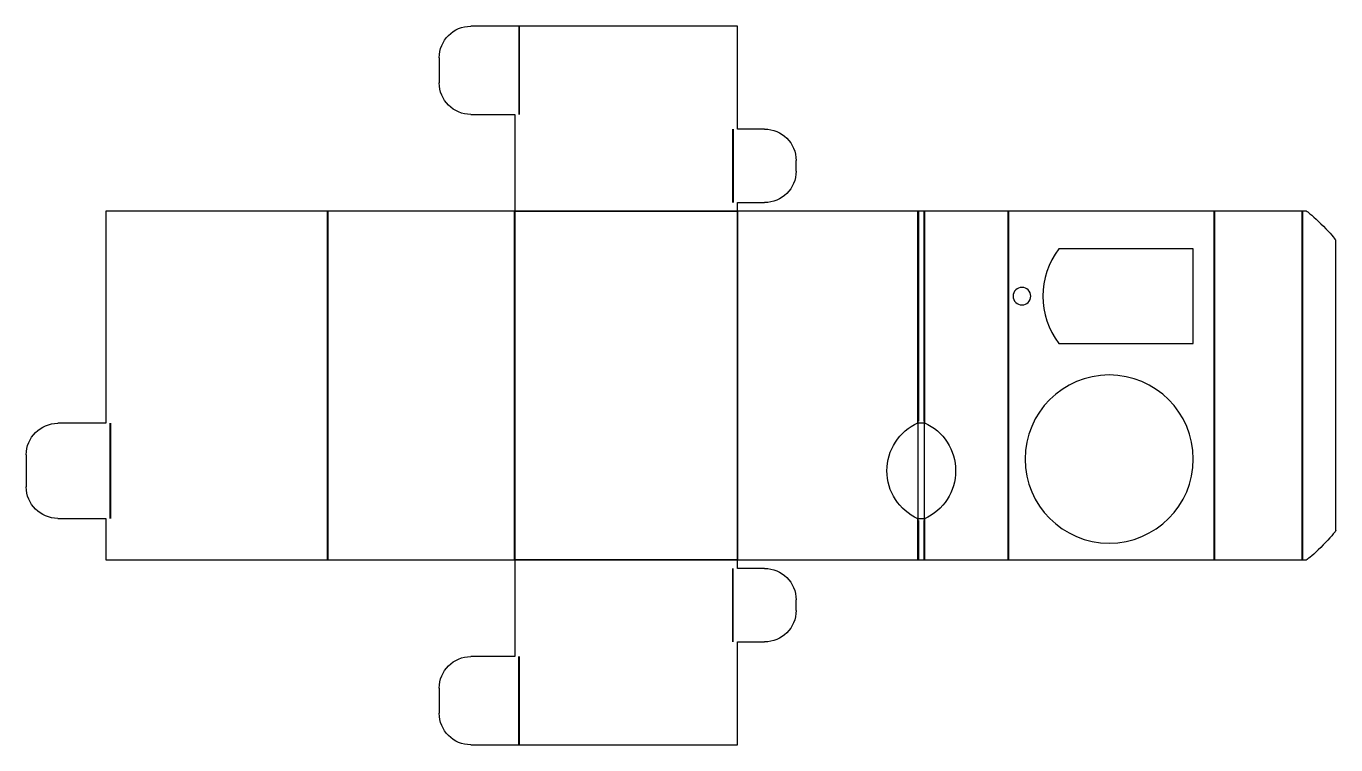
# Model space of a CAD drawing. Header units: millimetres. Extents: x -338 to 285, y -88 to 254.
import ezdxf

# ---------------------------------------------------------------- set-up
doc = ezdxf.new("R2010")
doc.units = ezdxf.units.MM

msp = doc.modelspace()

# ---------------------------------------------------------------- linework, layer by layer
at = {"layer": 'BEND'}
for p, q in [((-103.97, 253.88), (-103.97, 211.88)), ((-2.16, 169.94), (-2.16, 204.94)), ((-194.99, 165.86), (-194.99, 0)), ((-106.04, 165.81), (-106.04, 0.05)), ((-0.19, 165.9), (-105.95, 165.9)), ((-0.09, 0.05), (-0.09, 165.81)), ((85.85, 0), (85.85, 165.86)), ((88.8, 0), (88.8, 165.86)), ((128.75, 165.86), (128.75, 0)), ((226.7, 0), (226.7, 165.86)), ((268.55, 0), (268.55, 165.86)), ((-298.44, 64.93), (-298.44, 19.73)), ((-105.95, -0.04), (-0.19, -0.04)), ((-2.16, -39.08), (-2.16, -4.08)), ((-103.97, -46.02), (-103.97, -88.02))]:
    msp.add_line(p, q, dxfattribs=at)
at = {"layer": 'BEND_EXTENT'}
for p, q in [((-104.07, 253.88), (-104.07, 211.88)), ((-103.88, 253.88), (-103.88, 211.88)), ((-2.26, 169.94), (-2.26, 204.94)), ((-2.07, 204.94), (-2.07, 169.94)), ((-195.09, 0), (-195.09, 165.86)), ((-194.9, 165.86), (-194.9, 0)), ((-106.14, 0.05), (-106.14, 165.81)), ((-105.95, 166), (-0.19, 166)), ((0, 165.81), (0, 0.05)), ((85.76, 65.17), (85.76, 165.86)), ((85.95, 165.86), (85.95, 66)), ((88.71, 66), (88.71, 165.86)), ((88.9, 165.86), (88.9, 65.17)), ((128.66, 0), (128.66, 165.86)), ((128.85, 165.86), (128.85, 0)), ((226.61, 0), (226.61, 165.86)), ((226.79, 165.86), (226.79, 0)), ((268.45, 0), (268.45, 165.86)), ((268.64, 165.86), (268.64, 0)), ((-298.53, 19.73), (-298.53, 64.93)), ((-298.35, 64.93), (-298.35, 19.73)), ((85.76, 0), (85.76, 19.54)), ((85.95, 18.7), (85.95, 0)), ((88.71, 0), (88.71, 18.7)), ((88.9, 19.54), (88.9, 0)), ((-0.19, -0.14), (-105.95, -0.14)), ((-2.26, -39.08), (-2.26, -4.08)), ((-2.07, -39.08), (-2.07, -4.08)), ((-104.07, -88.02), (-104.07, -46.02)), ((-103.88, -46.02), (-103.88, -88.02))]:
    msp.add_line(p, q, dxfattribs=at)
msp.add_lwpolyline([(-0.19, 0.05), (-105.95, 0.05), (-105.95, 165.81), (-0.19, 165.81)], close=True, dxfattribs=at)
at = {"layer": 'INTERIOR_PROFILES'}
for p, q in [((85.95, 65.22), (88.71, 65.22)), ((88.71, 19.49), (85.95, 19.49))]:
    msp.add_line(p, q, dxfattribs=at)
msp.add_lwpolyline([(216.73, 147.93), (152.73, 147.93, 0.333333), (152.73, 102.93), (216.73, 102.93)], format="xyb", close=True, dxfattribs=at)
at = {"layer": 'INTERIOR_PROFILES', "extrusion": (0, 0, -1)}
for centre, radius in [((-135.23, 125.43), 4.2), ((-176.73, 47.93), 40)]:
    msp.add_circle(centre, radius, dxfattribs=at)
for centre, start, end in [((-95.99, 42.35), -65.85691, 65.85691), ((-78.67, 42.35), 114.14309, 245.85691)]:
    msp.add_arc(centre, 25, start, end, dxfattribs=at)
at = {"layer": 'INTERIOR_PROFILES'}
for points in [[(85.84, 65.2), (85.82, 65.19), (85.79, 65.18), (85.76, 65.17)], [(85.95, 65.22), (85.91, 65.22), (85.88, 65.21), (85.84, 65.2)], [(88.81, 65.2), (88.78, 65.21), (88.74, 65.22), (88.71, 65.22)], [(88.9, 65.17), (88.87, 65.18), (88.84, 65.19), (88.81, 65.2)], [(85.76, 19.54), (85.79, 19.53), (85.82, 19.52), (85.84, 19.51)], [(85.84, 19.51), (85.88, 19.5), (85.91, 19.49), (85.95, 19.49)], [(88.71, 19.49), (88.74, 19.49), (88.78, 19.5), (88.81, 19.51)], [(88.81, 19.51), (88.84, 19.52), (88.87, 19.53), (88.9, 19.54)]]:
    msp.add_open_spline(points, degree=3, dxfattribs=at)
at = {"layer": 'OUTER_PROFILES'}
for p, q in [((-0.14, 253.88), (-126.95, 253.88)), ((-0.14, 204.94), (-0.14, 253.88)), ((-141.95, 238.88), (-141.95, 226.88)), ((-126.95, 211.88), (-106, 211.88)), ((-106, 211.88), (-106, 166)), ((12.81, 204.94), (-0.14, 204.94)), ((27.81, 184.94), (27.81, 189.94)), ((-0.14, 166), (-0.14, 169.94)), ((-0.14, 169.94), (12.81, 169.94)), ((-106.14, 165.86), (-300.47, 165.86)), ((-300.47, 165.86), (-300.47, 64.93)), ((-106.14, 165.81), (-106.14, 165.86)), ((-105.95, 165.81), (-106.14, 165.81)), ((-106, 166), (-105.95, 166)), ((-105.95, 166), (-105.95, 165.81)), ((-0.19, 165.81), (-0.19, 166)), ((-0.19, 166), (-0.14, 166)), ((0, 165.81), (-0.19, 165.81)), ((270.52, 165.86), (0, 165.86)), ((0, 165.86), (0, 165.81)), ((284.52, 14), (284.52, 151.86)), ((-300.47, 64.93), (-323.41, 64.93)), ((-338.41, 49.93), (-338.41, 34.73)), ((-323.41, 19.73), (-300.47, 19.73)), ((-300.47, 19.73), (-300.47, 0)), ((-106.14, 0), (-106.14, 0.05)), ((-106.14, 0.05), (-105.95, 0.05)), ((-105.95, 0.05), (-105.95, -0.14)), ((-0.19, -0.14), (-0.19, 0.05)), ((-0.19, 0.05), (0, 0.05)), ((0, 0.05), (0, 0)), ((0, 0), (270.52, 0)), ((-300.47, 0), (-106.14, 0)), ((-105.95, -0.14), (-106, -0.14)), ((-106, -0.14), (-106, -46.02)), ((-0.14, -0.14), (-0.19, -0.14)), ((-0.14, -4.08), (-0.14, -0.14)), ((12.81, -4.08), (-0.14, -4.08)), ((27.81, -24.08), (27.81, -19.08)), ((-0.14, -88.02), (-0.14, -39.08)), ((-0.14, -39.08), (12.81, -39.08)), ((-106, -46.02), (-126.95, -46.02)), ((-141.95, -61.02), (-141.95, -73.02)), ((-126.95, -88.02), (-0.14, -88.02))]:
    msp.add_line(p, q, dxfattribs=at)
at = {"layer": 'OUTER_PROFILES', "extrusion": (0, 0, -1)}
for centre, start, end in [((126.95, 238.88), 0, 90), ((126.95, 226.88), -90, 0), ((-12.81, 189.94), 90, 180), ((-12.81, 184.94), 180, 270), ((323.41, 49.93), 0, 90), ((323.41, 34.73), -90, 0), ((-12.81, -19.08), 90, 180), ((-12.81, -24.08), 180, 270), ((126.95, -61.02), 0, 90), ((126.95, -73.02), -90, 0)]:
    msp.add_arc(centre, 15, start, end, dxfattribs=at)
at = {"layer": 'OUTER_PROFILES'}
for points in [[(270.52, 165.86), (270.54, 165.86), (270.57, 165.85), (270.66, 165.83), (270.74, 165.79), (271.21, 165.52), (271.85, 165), (274.43, 162.86), (278.03, 159.38), (282.16, 154.97), (283.17, 153.82), (283.99, 152.77), (284.22, 152.46), (284.41, 152.15), (284.46, 152.06), (284.51, 151.94), (284.52, 151.89), (284.52, 151.86)], [(284.52, 14), (284.52, 13.98), (284.52, 13.96), (284.49, 13.87), (284.45, 13.79), (284.18, 13.31), (283.66, 12.67), (281.52, 10.1), (278.04, 6.49), (273.63, 2.37), (272.48, 1.35), (271.44, 0.54), (271.13, 0.3), (270.81, 0.11), (270.73, 0.07), (270.61, 0.01), (270.56, 0), (270.52, 0)]]:
    msp.add_open_spline(points, degree=3, knots=[0, 0, 0, 0, 0.006289, 0.006289, 0.024852, 0.024852, 0.130144, 0.130144, 0.716374, 0.716374, 0.975402, 0.975402, 1.047578, 1.047578, 1.067073, 1.067073, 1.080327, 1.080327, 1.080327, 1.080327], dxfattribs=at)

doc.saveas('drawing.dxf')
